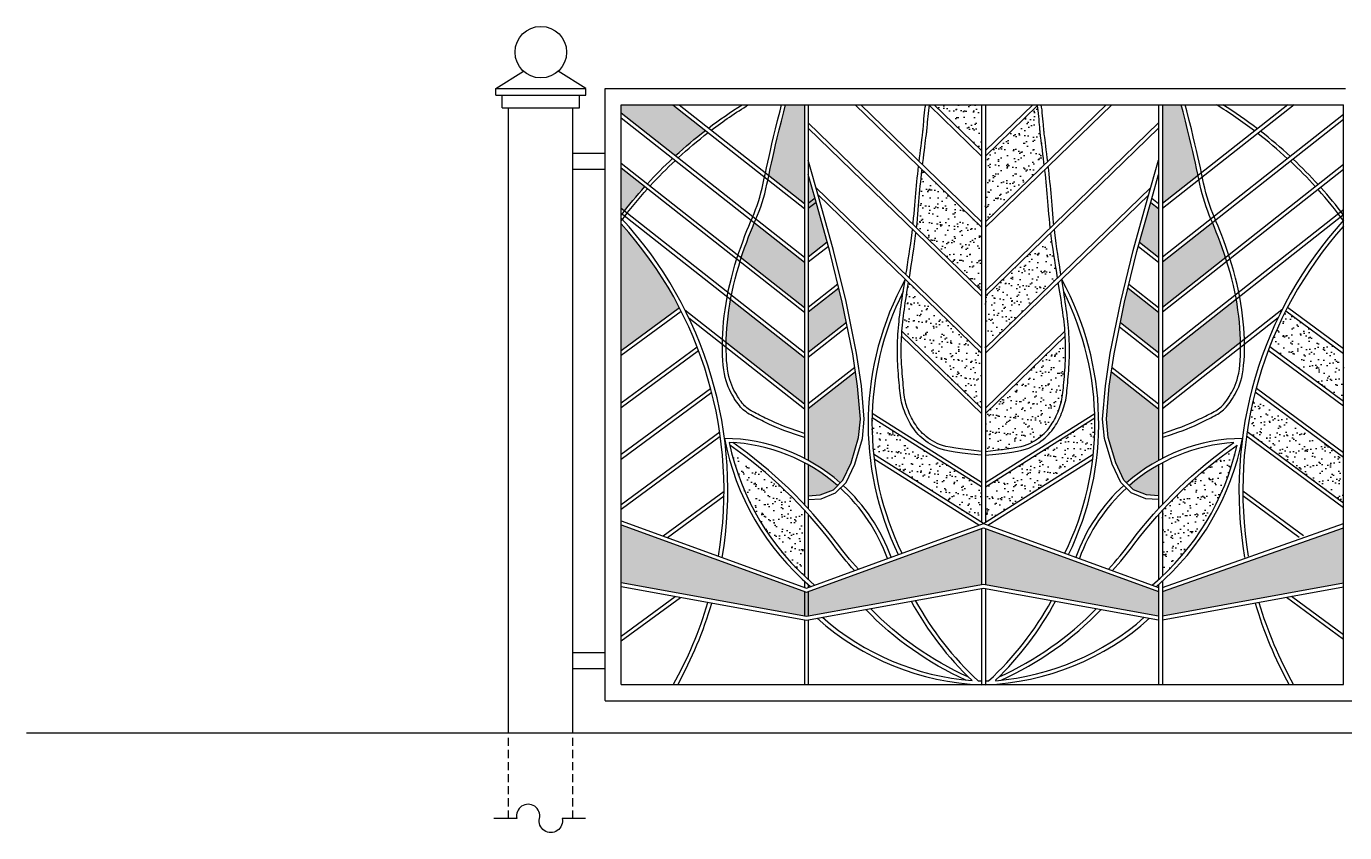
# Model space of a CAD drawing. Extents: x -6708 to 51378, y -17661 to 34250.
# Drawn here: x 42451 to 44499, y -1811 to -559 of the extents above; entities that cross this region are included whole.
import ezdxf

# ---------------------------------------------------------------- set-up
doc = ezdxf.new("R2010")
doc.units = 0
doc.header["$LTSCALE"] = 5
doc.header["$MEASUREMENT"] = 0
doc.linetypes.add('HIDDEN', pattern=[0.375, 0.25, -0.125])
doc.layers.get('0').update_dxf_attribs({"linetype": 'CONTINUOUS'})
for name, color, linetype in [('0-MISC', 2, 'CONTINUOUS'), ('0-T_BLOCK', 7, 'CONTINUOUS'), ('1', 1, 'CONTINUOUS'), ('4', 1, 'CONTINUOUS'), ('5', 5, 'CONTINUOUS')]:
    doc.layers.add(name, color=color, linetype=linetype)
pattern_1 = [(37.5, (55044.604, -7510.02), (-0.629934, 19.268238), [0, -15.2, 0, -17, 0, -16.25]), (7.5, (55044.604, -7510.02), (17.697767, 28.22146), [0, -8.2, 0, -13.7, 0, -5.25]), (327.5, (55032.304, -7510.02), (31.141419, 0.05659), [0, -5, 0, -18, 0, -23.5]), (317.5, (55032.304, -7510.02), (30.061266, 8.776756), [0, -2.5, 0, -11.8, 0, -13.5])]
pattern_2 = [(142.5, (33955.834, -7510.02), (0.629934, 19.268238), [0, -15.2, 0, -17, 0, -16.25]), (172.5, (33955.834, -7510.02), (-17.697767, 28.22146), [0, -8.2, 0, -13.7, 0, -5.25]), (212.5, (33968.134, -7510.02), (-31.141419, 0.05659), [0, -5, 0, -18, 0, -23.5]), (222.5, (33968.134, -7510.02), (-30.061266, 8.776756), [0, -2.5, 0, -11.8, 0, -13.5])]

msp = doc.modelspace()

# ---------------------------------------------------------------- hatches: boundary and pattern name
at = {"layer": '0-T_BLOCK'}
h = msp.add_hatch(dxfattribs=at)
h.set_pattern_fill('AR-SAND', color=256, scale=10, style=0)
h.set_pattern_definition(pattern_2)
h.paths.add_polyline_path([(43615, -743.2), (43617.6, -732.1), (43620.6, -720.1), (43623.9, -706.7), (43627.6, -692), (43630.4, -681), (43659.7, -681), (43659.7, -834.5), (43604.4, -790.9), (43605, -788.5), (43606.7, -780.2), (43608.6, -771.6), (43610.5, -762.7), (43612.7, -753.3)])
h.paths.add_polyline_path([(43665.7, -789.2), (43676.9, -828.8), (43695.2, -894.5), (43665.7, -917.8)])
h.paths.add_polyline_path([(43561.7, -918.3), (43563.7, -912.1), (43566.8, -903), (43570, -894.3), (43573, -886.1), (43576, -878.6), (43578.9, -871.6), (43581.6, -865), (43582, -864.2), (43659.7, -925.4), (43659.7, -995.5)])
h.paths.add_polyline_path([(43665.7, -1003.1), (43713.2, -965.8), (43718.5, -987.5), (43724.9, -1019), (43665.7, -1065.7)])
h.paths.add_polyline_path([(43538.3, -1049.9), (43538.4, -1045.2), (43538.8, -1036.4), (43539.4, -1027.5), (43540.2, -1018.4), (43541.2, -1009.2), (43542.4, -999.9), (43543.8, -990.5), (43545.1, -983), (43659.7, -1073.3), (43659.7, -1145.4)])
h.paths.add_polyline_path([(43665.7, -1153.1), (43738.9, -1095.4), (43742.2, -1117.7), (43746.6, -1169), (43743.8, -1197.6), (43732.1, -1236.8), (43719.4, -1263.6), (43715.4, -1267.7, 0.054369), (43665.7, -1233.1)])
h.paths.add_polyline_path([(43665.7, -1239.9, -0.050971), (43711.1, -1271.9), (43704.6, -1278.4), (43684.3, -1286.5), (43665.7, -1287.7)])
h.paths.add_polyline_path([(43934.7, -1338.5), (43934.7, -1425.5), (43662.7, -1474.9), (43375.2, -1422.7), (43375.2, -1332.9), (43662.7, -1437.4)])
h.paths.add_polyline_path([(43375.2, -693.7), (43375.2, -681), (43455.2, -681), (43505.8, -720.9, 0.021229), (43459.5, -760)])
h.paths.add_polyline_path([(43375.2, -779.1), (43412, -808, 0.017196), (43380.4, -845.7), (43375.2, -841.6)])
h.paths.add_polyline_path([(43375.2, -866, -0.064415), (43465.5, -995.7), (43375.2, -1062.2)])
h = msp.add_hatch(dxfattribs=at)
h.set_pattern_fill('AR-SAND', color=256, scale=10, style=0)
h.set_pattern_definition(pattern_2)
h.paths.add_polyline_path([(43861.3, -681), (43934.7, -681), (43934.7, -752.2)])
h.paths.add_polyline_path([(43940.7, -760.6), (44021.5, -682.3), (44022.1, -685.8), (44022.7, -689.9), (44023.3, -694.4), (44023.8, -699), (44024.2, -703.6), (44024.5, -708), (44024.9, -712), (44025.1, -715.4), (44025.3, -718.1), (44025.6, -721.3), (44025.9, -724.3), (44026.2, -727.2), (44026.5, -729.6), (44026.9, -732.5), (44027.4, -736.4), (44028, -740.9), (44028.7, -746.2), (44029.4, -751.9), (44030.1, -757.9), (44030.9, -764.2), (44031.7, -770.6), (44032.1, -774.2), (43940.7, -862.8)])
h.paths.add_polyline_path([(43833.9, -872), (43834.6, -865.1), (43835.3, -857.8), (43835.9, -850.8), (43836.5, -844), (43837, -837.5), (43837.6, -831.1), (43838.1, -824.9), (43838.6, -818.8), (43839.1, -812.9), (43839.7, -807), (43840.3, -801.1), (43840.9, -795.2), (43841.6, -789.2), (43842.3, -783.1), (43842.4, -781.7), (43934.7, -871.1), (43934.7, -969.7)])
h.paths.add_polyline_path([(43940.7, -1058.3), (43940.7, -978.1), (44042.4, -879.6), (44043.6, -888.6), (44044.7, -896.9), (44045.9, -905.3), (44047.2, -913.8), (44048.5, -922.2), (44049.8, -930.4), (44051, -938.3), (44052.2, -945.8), (44052.9, -949.7)])
h.paths.add_polyline_path([(43934.7, -1066.7), (43934.7, -1152.1), (43811.2, -1032.4), (43811.6, -1027.8), (43812, -1022.9), (43812.5, -1018.1), (43813.1, -1013.3), (43813.7, -1008.4), (43814.3, -1003.5), (43815, -998.6), (43815.7, -993.5), (43816.4, -988.4), (43817.2, -983.1), (43818.1, -977.7), (43819, -971.9), (43819.9, -966), (43821, -959.6), (43821.4, -956.9)])
h.paths.add_polyline_path([(44064.7, -1040.3), (44064.9, -1042.5), (44065.1, -1047.5), (44065.2, -1052.6), (44065.3, -1057.6), (44065.4, -1062.7), (44065.3, -1067.8), (44065.2, -1072.9), (44065, -1078), (44064.8, -1083.1), (44064.5, -1088.1), (44064.2, -1093.1), (44063.8, -1098), (44063.4, -1102.8), (44063, -1107.4), (44062.7, -1111.9), (44062.3, -1116.1), (44061.9, -1120.2), (44061.6, -1124.1), (44061.2, -1127.8), (44060.7, -1131.3), (44060.2, -1134.8), (44059.6, -1138.1), (44058.9, -1141.4), (44058, -1144.7), (44057.1, -1147.9), (44056, -1151.2), (44054.9, -1154.4), (44053.6, -1157.6), (44052.3, -1160.7), (44050.9, -1163.8), (44049.4, -1166.8), (44047.9, -1169.7), (44046.4, -1172.6), (44044.7, -1175.3), (44043, -1178), (44041.1, -1180.7), (44039.1, -1183.3), (44037, -1185.9), (44034.6, -1188.4), (44032.1, -1191), (44029.4, -1193.5), (44026.5, -1195.9), (44023.5, -1198.3), (44020.3, -1200.6), (44016.9, -1202.7), (44013.3, -1204.7), (44009.7, -1206.6), (44005.8, -1208.2), (44001.5, -1209.7), (43996.2, -1211.2), (43989.4, -1212.6), (43980.8, -1214.1), (43970, -1215.6), (43956.5, -1217.3), (43940.7, -1219), (43940.7, -1160.4)])
h = msp.add_hatch(dxfattribs=at)
h.set_pattern_fill('AR-SAND', color=256, scale=10, style=0)
h.set_pattern_definition(pattern_1)
h.paths.add_polyline_path([(44266.9, -771.6), (44264.9, -762.7), (44262.8, -753.3), (44260.4, -743.2), (44257.8, -732.1), (44254.9, -720.1), (44251.5, -706.7), (44247.8, -692), (44245, -681), (44215.7, -681), (44215.7, -834.5), (44271, -790.9), (44270.5, -788.5), (44268.7, -780.2)])
h.paths.add_polyline_path([(44209.7, -842.1), (44197.5, -832.5), (44180.2, -894.5), (44209.7, -917.8)])
h.paths.add_polyline_path([(44313.8, -918.3), (44311.7, -912.1), (44308.6, -903), (44305.5, -894.3), (44302.4, -886.1), (44299.4, -878.6), (44296.6, -871.6), (44293.8, -865), (44293.5, -864.2), (44215.7, -925.4), (44215.7, -995.5)])
h.paths.add_polyline_path([(44209.7, -1003.1), (44162.3, -965.8), (44156.9, -987.5), (44150.5, -1019), (44209.7, -1065.7)])
h.paths.add_polyline_path([(44337.1, -1049.9), (44337, -1045.2), (44336.6, -1036.4), (44336, -1027.5), (44335.3, -1018.4), (44334.3, -1009.2), (44333.1, -999.9), (44331.7, -990.5), (44330.4, -983), (44215.7, -1073.3), (44215.7, -1145.4)])
h.paths.add_polyline_path([(44209.7, -1153.1), (44136.5, -1095.4), (44133.2, -1117.7), (44128.8, -1169), (44131.7, -1197.6), (44143.3, -1236.8), (44156, -1263.6), (44160.1, -1267.7, -0.054369), (44209.7, -1233.1)])
h.paths.add_polyline_path([(44209.7, -1239.9, 0.050971), (44164.3, -1271.9), (44170.8, -1278.4), (44191.1, -1286.5), (44209.7, -1287.7)])
h.paths.add_polyline_path([(43940.7, -1338.5), (43940.7, -1425.5), (44209.7, -1474.4), (44209.7, -1436.3)])
h.paths.add_polyline_path([(44497.2, -1423.2), (44497.2, -1337.4), (44215.7, -1436.4), (44215.7, -1474.4)])
h = msp.add_hatch(dxfattribs=at)
h.set_pattern_fill('AR-SAND', color=256, scale=10, style=0)
h.set_pattern_definition(pattern_1)
h.paths.add_polyline_path([(44407.2, -1001.1, 0.024767), (44382.4, -1056.8), (44497.2, -1141.4), (44497.2, -1067.4)])
h.paths.add_polyline_path([(44883.1, -1121, 0.024932), (44864.4, -1062.6), (44747.3, -1148.8), (44747.3, -1221.1)])
h.paths.add_polyline_path([(44497.2, -1228.5), (44359.8, -1127.3, 0.025442), (44347.4, -1188.7), (44497.2, -1299)])
h = msp.add_hatch(dxfattribs=at)
h.set_pattern_fill('AR-SAND', color=256, scale=10, style=0)
h.set_pattern_definition(pattern_2)
h.paths.add_polyline_path([(43767.1, -1223.3, -0.030898), (43764.7, -1166.9), (43934.7, -1274.2), (43934.7, -1329.2)])
h.paths.add_polyline_path([(43940.7, -1274.2), (44110.7, -1166.9, -0.030898), (44108.3, -1223.3), (43940.7, -1329.2)])
h = msp.add_hatch(dxfattribs=at)
h.set_pattern_fill('AR-SAND', color=256, scale=10, style=0)
h.set_pattern_definition(pattern_1)
h.paths.add_polyline_path([(43543.8, -1209.3, 0.15111), (43659.7, -1412.4), (43659.7, -1310.3, 0.054176)])
h = msp.add_hatch(dxfattribs=at)
h.set_pattern_fill('AR-SAND', color=256, scale=10, style=0)
h.set_pattern_definition(pattern_1)
h.paths.add_polyline_path([(44331.6, -1209.3, 0.054176), (44215.7, -1310.3), (44215.7, -1412.4, 0.15111)])

# ---------------------------------------------------------------- linework, layer by layer
for p, q in [((43180.2, -656), (43320.2, -656)), ((43180.2, -666), (43180.2, -656)), ((43180.2, -666), (43320.2, -666)), ((43190.2, -686), (43190.2, -666)), ((43310.2, -686), (43310.2, -666)), ((43320.2, -666), (43320.2, -656)), ((43190.2, -686), (43310.2, -686)), ((43200.2, -1656), (43200.2, -686)), ((43300.2, -1656), (43300.2, -686))]:
    msp.add_line(p, q)
at = {"color": 3}
for p, q in [((43350.2, -1605.5), (43350.2, -656)), ((43350.2, -656), (44500.2, -656)), ((43375.2, -1580.5), (43375.2, -681)), ((43375.2, -681), (44496.7, -681)), ((44497.2, -1580.5), (44497.2, -681.5)), ((43300.2, -756), (43350.2, -756)), ((43300.2, -781), (43350.2, -781))]:
    msp.add_line(p, q, dxfattribs=at)
msp.add_circle((43250.3, -599.4), 40)
msp.add_arc((44496.7, -681.5), 0.5, 0, 90, dxfattribs=at)
at = {"layer": '0-MISC', "color": 8}
msp.add_lwpolyline([(43319.9, -1788.6), (43283.3, -1788.6, -1.253566), (43248.2, -1788.6, 1.253566), (43213.1, -1788.6), (43177.3, -1788.6)], format="xyb", dxfattribs=at)
at = {"layer": '0-T_BLOCK'}
for p, q in [((43180.2, -656), (43223.6, -629.1)), ((43320.4, -656), (43277, -629.1))]:
    msp.add_line(p, q, dxfattribs=at)
for centre, start, end in [((44496.7, -1530.5), 270, 0), ((43375.7, -1580.5), 180, 270), ((44496.7, -1580.5), 270, 0), ((43350.7, -1605.5), 180, 270)]:
    msp.add_arc(centre, 0.5, start, end, dxfattribs=at)
at = {"layer": '1', "color": 1, "linetype": 'HIDDEN', "ltscale": 10}
for p, q in [((43200.2, -1788.6), (43200.2, -1659.1)), ((43300.2, -1788.6), (43300.2, -1659.1))]:
    msp.add_line(p, q, dxfattribs=at)
at = {"layer": '4'}
for p, q in [((43375.2, -693.7), (43659.7, -917.8)), ((43455.2, -681), (43659.7, -842.1)), ((43464.9, -681), (43659.7, -834.5)), ((43659.7, -681), (43659.7, -1229.9)), ((43665.7, -681), (43665.7, -1233.1)), ((43934.7, -871.1), (43738.5, -681)), ((43934.7, -862.8), (43747.1, -681)), ((43934.7, -760.6), (43853.9, -682.3)), ((43934.7, -752.2), (43861.3, -681)), ((43934.7, -681), (43934.7, -1329.2)), ((43940.7, -871.1), (44136.9, -681)), ((43940.7, -862.8), (44128.3, -681)), ((43940.7, -681), (43940.7, -1329.2)), ((43940.7, -752.2), (44014.2, -681)), ((43940.7, -760.6), (44021.5, -682.3)), ((44209.7, -681), (44209.7, -1233.1)), ((44410.5, -681), (44215.7, -834.5)), ((44420.2, -681), (44215.7, -842.1)), ((44215.7, -681), (44215.7, -1229.9)), ((44497.2, -696.1), (44215.7, -917.8)), ((44497.2, -1531), (44497.2, -681)), ((43375.2, -701.3), (43659.7, -925.4)), ((43934.7, -969.7), (43665.7, -709.1)), ((43940.7, -969.7), (44209.7, -709.1)), ((44497.2, -703.7), (44215.7, -925.4)), ((43934.7, -978.1), (43665.7, -717.5)), ((43940.7, -978.1), (44209.7, -717.5)), ((43375.2, -771.5), (43659.7, -995.5)), ((44497.2, -773.8), (44215.7, -995.5)), ((43375.2, -779.1), (43659.7, -1003.1)), ((44497.2, -781.5), (44215.7, -1003.1)), ((43934.7, -1058.3), (43677.6, -809.2)), ((43940.7, -1058.3), (44197.8, -809.2)), ((43676.2, -826.2), (43665.7, -834.5)), ((43678, -832.5), (43665.7, -842.1)), ((43934.7, -1066.7), (43680.9, -820.8)), ((43940.7, -1066.7), (44194.5, -820.8)), ((44197.5, -832.5), (44209.7, -842.1)), ((44199.2, -826.2), (44209.7, -834.5)), ((43375.2, -841.6), (43659.7, -1065.7)), ((43375.2, -849.3), (43659.7, -1073.3)), ((44497.2, -844), (44215.7, -1065.7)), ((44497.2, -851.6), (44215.7, -1073.3)), ((43695.2, -894.5), (43665.7, -917.8)), ((43697, -900.8), (43665.7, -925.4)), ((44178.5, -900.8), (44209.7, -925.4)), ((44180.2, -894.5), (44209.7, -917.8)), ((43711.6, -959.4), (43665.7, -995.5)), ((44163.8, -959.4), (44209.7, -995.5)), ((43713.2, -965.8), (43665.7, -1003.1)), ((44162.3, -965.8), (44209.7, -1003.1)), ((43375.2, -1062.2), (43465.5, -995.7)), ((43375.2, -1069.6), (43468.2, -1001.1)), ((43474, -999.2), (43659.7, -1145.4)), ((44401.4, -999.2), (44215.7, -1145.4)), ((44497.2, -1067.4), (44407.2, -1001.1)), ((44497.2, -1060), (44410, -995.7)), ((43480.1, -1011.6), (43659.7, -1153.1)), ((43724.9, -1019), (43665.7, -1065.7)), ((44150.5, -1019), (44209.7, -1065.7)), ((44395.3, -1011.6), (44215.7, -1153.1)), ((43726.3, -1025.6), (43665.7, -1073.3)), ((43934.7, -1160.4), (43810.7, -1040.3)), ((43934.7, -1152.1), (43811.2, -1032.4)), ((43940.7, -1152.1), (44064.2, -1032.4)), ((43940.7, -1160.4), (44064.7, -1040.3)), ((44149.2, -1025.6), (44209.7, -1073.3)), ((43375.2, -1143.6), (43493.1, -1056.8)), ((43375.2, -1151.1), (43495.3, -1062.6)), ((44497.2, -1148.8), (44380.1, -1062.6)), ((44497.2, -1141.4), (44382.4, -1056.8)), ((43737.9, -1088.6), (43665.7, -1145.4)), ((43738.9, -1095.4), (43665.7, -1153.1)), ((44136.5, -1095.4), (44209.7, -1153.1)), ((44137.5, -1088.6), (44209.7, -1145.4)), ((43375.2, -1223.3), (43513.8, -1121.2)), ((44497.2, -1221.1), (44361.6, -1121.2)), ((43375.2, -1230.8), (43515.7, -1127.3)), ((44497.2, -1228.5), (44359.8, -1127.3)), ((43934.7, -1274.2), (43764.7, -1166.9)), ((43934.7, -1267.2), (43764.9, -1160)), ((43940.7, -1267.2), (44110.5, -1160)), ((43940.7, -1274.2), (44110.7, -1166.9)), ((43375.2, -1301.3), (43528.1, -1188.7)), ((43375.2, -1308.7), (43529, -1195.4)), ((44497.2, -1306.5), (44346.4, -1195.4)), ((44497.2, -1299.1), (44347.4, -1188.7)), ((43937.7, -1331), (43767.1, -1223.3)), ((43937.7, -1331), (44108.3, -1223.3)), ((43659.7, -1236.6), (43659.7, -1301.5)), ((43665.7, -1239.9), (43665.7, -1307.9)), ((43930.7, -1333.6), (43767.9, -1230.9)), ((43944.8, -1333.6), (44107.5, -1230.9)), ((44209.7, -1239.9), (44209.7, -1307.9)), ((44215.7, -1236.6), (44215.7, -1301.5)), ((43440.5, -1350.2), (43534.8, -1280.7)), ((43447.2, -1352.7), (43534.8, -1288.2)), ((44435, -1350.2), (44340.6, -1280.7)), ((44428.2, -1352.7), (44340.7, -1288.2)), ((43659.7, -1310.3), (43659.7, -1412.4)), ((44215.7, -1310.3), (44215.7, -1412.4)), ((43665.7, -1316.9), (43665.7, -1417.9)), ((44209.7, -1316.9), (44209.7, -1417.9)), ((43934.7, -1338.5), (43934.7, -1425.5)), ((43940.7, -1338.5), (43940.7, -1425.5)), ((43375.2, -1428.8), (43662.7, -1481)), ((43659.7, -1420.5), (43659.7, -1430)), ((43662.7, -1481), (43937.7, -1431)), ((43665.7, -1425.9), (43665.7, -1430)), ((43934.7, -1431.6), (43934.7, -1581)), ((43937.7, -1431), (44209.7, -1480.5)), ((43940.7, -1431.6), (43940.7, -1581)), ((44209.7, -1425.9), (44209.7, -1581)), ((44215.7, -1420.5), (44215.7, -1581)), ((43375.2, -1505.7), (43459, -1444)), ((43375.2, -1513.2), (43467.1, -1445.5)), ((43659.7, -1436.3), (43659.7, -1474.4)), ((43665.7, -1436.3), (43665.7, -1474.4)), ((44497.2, -1511), (44408.3, -1445.5)), ((44497.2, -1503.5), (44416.4, -1444)), ((43659.7, -1480.5), (43659.7, -1581)), ((43665.7, -1480.5), (43665.7, -1581))]:
    msp.add_line(p, q, dxfattribs=at)
for points in [[(43510.7, -717.1, -0.02217), (43562.8, -681)], [(43515.1, -720.5, -0.0247), (43572.9, -681)], [(44358.9, -721.7, 0.025376), (44299.5, -681)], [(44363.2, -718.3, 0.022841), (44309.6, -681)], [(43459.5, -760, -0.021229), (43505.8, -720.9)], [(43463.7, -763.4, -0.021396), (43510.1, -724.3)], [(44410.1, -764.7, 0.021384), (44363.8, -725.5, 0.021384)], [(44414.4, -761.3, 0.021218), (44368.1, -722.1, 0.021218)], [(43416, -803.6, -0.019391), (43455, -764.2)], [(43420.2, -806.9, -0.019539), (43459.2, -767.5)], [(44453.5, -808.3, 0.019533), (44414.6, -768.8, 0.019533)], [(44457.7, -805, 0.019385), (44418.8, -765.5, 0.019385)], [(43375.2, -852.4, -0.020151), (43412, -808, -0.0195)], [(43375.2, -861.2, -0.022752), (43416.2, -811.4, -0.022096)], [(44497.2, -861.2, 0.022096), (44457.5, -812.7, 0.022096)], [(44497.2, -852.4, 0.0195), (44461.7, -809.4, 0.0195)], [(43743.5, -1401.7, -0.028883), (43708.9, -1359.7, 0.07803), (43548.6, -1205.3)], [(44132, -1401.7, 0.028883), (44166.5, -1359.7, -0.07803), (44326.8, -1205.3)], [(43737.4, -1403.9, -0.027535), (43704.1, -1363.3, 0.078575), (43543.8, -1209.3)], [(44138.1, -1403.9, 0.027535), (44171.4, -1363.3, -0.078575), (44331.6, -1209.3)], [(43910.3, -1574, -0.096434), (43754.9, -1464.3, -0.070318)], [(43913.6, -1568.9, -0.094637), (43762.3, -1462.9, -0.068041)], [(43961.9, -1568.9, 0.094637), (44113.2, -1462.9, 0.068041)], [(43965.1, -1574, 0.096434), (44120.5, -1464.3, 0.070318)]]:
    msp.add_lwpolyline(points, format="xyb", dxfattribs=at)
for points in [[(43659.7, -1197.3), (43658.5, -1196.9), (43645.8, -1192.7), (43635.6, -1189.2), (43627.7, -1186.3), (43621.4, -1183.9), (43616.5, -1182), (43612.6, -1180.3), (43609.1, -1178.7), (43605.7, -1177.2), (43602.5, -1175.6), (43599.4, -1174.1), (43596.3, -1172.6), (43593.3, -1171.1), (43590.3, -1169.7), (43587.4, -1168.2), (43584.6, -1166.8), (43581.8, -1165.3), (43579, -1163.9), (43576.4, -1162.4), (43573.8, -1161), (43571.4, -1159.4), (43569, -1157.8), (43566.8, -1156.1), (43564.6, -1154.3), (43562.6, -1152.4), (43560.6, -1150.2), (43558.6, -1147.9), (43556.6, -1145.4), (43554.7, -1142.7), (43552.8, -1139.8), (43550.8, -1136.7), (43548.8, -1133.5), (43546.9, -1130.1), (43544.9, -1126.5), (43543.1, -1122.7), (43541.3, -1118.7), (43539.6, -1114.3), (43538, -1109.6), (43536.6, -1104.3), (43535.4, -1098.6), (43534.3, -1092.3), (43533.5, -1085.4), (43532.9, -1078.1), (43532.5, -1070.3), (43532.3, -1062.2), (43532.3, -1053.7), (43532.4, -1045), (43532.8, -1036.1), (43533.4, -1027.1), (43534.2, -1017.9), (43535.2, -1008.5), (43536.4, -999.1), (43537.9, -989.5), (43539.6, -979.8), (43541.5, -969.9), (43543.7, -960), (43546.2, -949.9), (43548.9, -939.8), (43551.8, -929.7), (43554.9, -919.8), (43558, -910.2), (43561.2, -901), (43564.3, -892.2), (43567.4, -884), (43570.4, -876.4), (43573.3, -869.3), (43576.1, -862.6), (43578.8, -856.2), (43581.4, -850), (43583.8, -843.8), (43586.1, -837.6), (43588.3, -831.1), (43590.3, -824.4), (43592.2, -817.5), (43594, -810.3), (43595.7, -802.9), (43597.4, -795.2), (43599.1, -787.2), (43600.9, -778.9), (43602.7, -770.3), (43604.7, -761.4), (43606.8, -751.9), (43609.2, -741.8), (43611.8, -730.7), (43614.8, -718.6), (43618.1, -705.3), (43621.8, -690.5), (43624.3, -681)], [(43659.7, -1191), (43647.7, -1187), (43637.6, -1183.5), (43629.7, -1180.7), (43623.6, -1178.4), (43618.8, -1176.4), (43615, -1174.8), (43611.6, -1173.2), (43608.3, -1171.7), (43605.1, -1170.2), (43602, -1168.7), (43598.9, -1167.2), (43595.9, -1165.8), (43593, -1164.3), (43590.1, -1162.9), (43587.3, -1161.4), (43584.5, -1160), (43581.9, -1158.6), (43579.3, -1157.2), (43576.9, -1155.8), (43574.6, -1154.4), (43572.5, -1153), (43570.5, -1151.5), (43568.6, -1149.9), (43566.8, -1148.1), (43565, -1146.2), (43563.2, -1144.1), (43561.4, -1141.8), (43559.6, -1139.3), (43557.8, -1136.5), (43555.9, -1133.6), (43554, -1130.4), (43552.1, -1127.1), (43550.3, -1123.7), (43548.5, -1120.2), (43546.8, -1116.4), (43545.2, -1112.3), (43543.8, -1107.8), (43542.4, -1102.9), (43541.3, -1097.5), (43540.3, -1091.4), (43539.5, -1084.8), (43538.9, -1077.7), (43538.5, -1070.1), (43538.3, -1062.1), (43538.3, -1053.8), (43538.4, -1045.2), (43538.8, -1036.4), (43539.4, -1027.5), (43540.2, -1018.4), (43541.2, -1009.2), (43542.4, -999.9), (43543.8, -990.5), (43545.5, -980.9), (43547.4, -971.2), (43549.6, -961.4), (43552, -951.4), (43554.7, -941.4), (43557.6, -931.4), (43560.6, -921.7), (43563.7, -912.1), (43566.8, -903), (43570, -894.3), (43573, -886.1), (43576, -878.6), (43578.9, -871.6), (43581.6, -865), (43584.3, -858.5), (43586.9, -852.3), (43589.4, -846), (43591.8, -839.6), (43594, -832.9), (43596.1, -826.1), (43598, -819), (43599.8, -811.7), (43601.5, -804.2), (43603.3, -796.5), (43605, -788.5), (43606.7, -780.2), (43608.6, -771.6), (43610.5, -762.7), (43612.7, -753.3), (43615, -743.2), (43617.6, -732.1), (43620.6, -720.1), (43623.9, -706.7), (43627.6, -692), (43630.4, -681)], [(43837.9, -769), (43838.6, -763.5), (43839.3, -757.2), (43840.1, -751.1), (43840.8, -745.4), (43841.5, -740.2), (43842.1, -735.6), (43842.6, -731.8), (43843, -728.8), (43843.3, -726.5), (43843.5, -724.6), (43843.7, -723), (43843.8, -721.5), (43844, -719.7), (43844.2, -717.7), (43844.4, -715), (43844.6, -711.6), (43844.9, -707.6), (43845.3, -703.1), (43845.7, -698.4), (43846.2, -693.7), (43846.8, -689.1), (43847.4, -684.8), (43848.1, -681)], [(43843.3, -774.2), (43843.7, -770.6), (43844.5, -764.2), (43845.3, -757.9), (43846.1, -751.9), (43846.8, -746.2), (43847.4, -740.9), (43848, -736.4), (43848.5, -732.5), (43848.9, -729.6), (43849.2, -727.2), (43849.5, -725.3), (43849.6, -723.7), (43849.8, -722), (43850, -720.2), (43850.1, -718.1), (43850.3, -715.4), (43850.6, -712), (43850.9, -708), (43851.3, -703.6), (43851.7, -699), (43852.2, -694.4), (43852.7, -689.9), (43853.3, -685.8), (43854.2, -681)], [(44032.1, -774.2), (44031.7, -770.6), (44030.9, -764.2), (44030.1, -757.9), (44029.4, -751.9), (44028.7, -746.2), (44028, -740.9), (44027.4, -736.4), (44026.9, -732.5), (44026.5, -729.6), (44026.2, -727.2), (44026, -725.3), (44025.8, -723.7), (44025.6, -722), (44025.5, -720.2), (44025.3, -718.1), (44025.1, -715.4), (44024.9, -712), (44024.5, -708), (44024.2, -703.6), (44023.8, -699), (44023.3, -694.4), (44022.7, -689.9), (44022.1, -685.8), (44021.3, -681)], [(44037.5, -769), (44036.9, -763.5), (44036.1, -757.2), (44035.3, -751.1), (44034.6, -745.4), (44034, -740.2), (44033.4, -735.6), (44032.9, -731.8), (44032.5, -728.8), (44032.2, -726.5), (44031.9, -724.6), (44031.8, -723), (44031.6, -721.5), (44031.4, -719.7), (44031.3, -717.7), (44031.1, -715), (44030.8, -711.6), (44030.5, -707.6), (44030.2, -703.1), (44029.7, -698.4), (44029.2, -693.7), (44028.7, -689.1), (44028.1, -684.8), (44027.4, -681)], [(44215.7, -1197.3), (44216.9, -1196.9), (44229.6, -1192.7), (44239.8, -1189.2), (44247.8, -1186.3), (44254, -1183.9), (44258.9, -1182), (44262.9, -1180.3), (44266.4, -1178.7), (44269.7, -1177.2), (44272.9, -1175.6), (44276.1, -1174.1), (44279.2, -1172.6), (44282.2, -1171.1), (44285.1, -1169.7), (44288, -1168.2), (44290.9, -1166.8), (44293.7, -1165.3), (44296.4, -1163.9), (44299.1, -1162.4), (44301.6, -1161), (44304.1, -1159.4), (44306.4, -1157.8), (44308.7, -1156.1), (44310.8, -1154.3), (44312.9, -1152.4), (44314.9, -1150.2), (44316.8, -1147.9), (44318.8, -1145.4), (44320.7, -1142.7), (44322.7, -1139.8), (44324.6, -1136.7), (44326.6, -1133.5), (44328.6, -1130.1), (44330.5, -1126.5), (44332.4, -1122.7), (44334.2, -1118.7), (44335.9, -1114.3), (44337.4, -1109.6), (44338.8, -1104.3), (44340.1, -1098.6), (44341.1, -1092.3), (44341.9, -1085.4), (44342.6, -1078.1), (44343, -1070.3), (44343.2, -1062.2), (44343.2, -1053.7), (44343, -1045), (44342.6, -1036.1), (44342, -1027.1), (44341.2, -1017.9), (44340.2, -1008.5), (44339, -999.1), (44337.6, -989.5), (44335.9, -979.8), (44333.9, -969.9), (44331.7, -960), (44329.2, -949.9), (44326.5, -939.8), (44323.6, -929.7), (44320.6, -919.8), (44317.4, -910.2), (44314.3, -901), (44311.1, -892.2), (44308, -884), (44305, -876.4), (44302.1, -869.3), (44299.3, -862.6), (44296.6, -856.2), (44294.1, -850), (44291.6, -843.8), (44289.3, -837.6), (44287.1, -831.1), (44285.1, -824.4), (44283.2, -817.5), (44281.5, -810.3), (44279.7, -802.9), (44278.1, -795.2), (44276.3, -787.2), (44274.6, -778.9), (44272.7, -770.3), (44270.8, -761.4), (44268.6, -751.9), (44266.3, -741.8), (44263.6, -730.7), (44260.7, -718.6), (44257.4, -705.3), (44253.6, -690.5), (44251.2, -681)], [(44215.7, -1191), (44227.7, -1187), (44237.8, -1183.5), (44245.7, -1180.7), (44251.8, -1178.4), (44256.6, -1176.4), (44260.4, -1174.8), (44263.9, -1173.2), (44267.2, -1171.7), (44270.4, -1170.2), (44273.5, -1168.7), (44276.5, -1167.2), (44279.5, -1165.8), (44282.4, -1164.3), (44285.3, -1162.9), (44288.1, -1161.4), (44290.9, -1160), (44293.6, -1158.6), (44296.1, -1157.2), (44298.5, -1155.8), (44300.8, -1154.4), (44302.9, -1153), (44304.9, -1151.5), (44306.8, -1149.9), (44308.6, -1148.1), (44310.4, -1146.2), (44312.2, -1144.1), (44314, -1141.8), (44315.8, -1139.3), (44317.7, -1136.5), (44319.5, -1133.6), (44321.4, -1130.4), (44323.3, -1127.1), (44325.2, -1123.7), (44326.9, -1120.2), (44328.6, -1116.4), (44330.2, -1112.3), (44331.7, -1107.8), (44333, -1102.9), (44334.2, -1097.5), (44335.2, -1091.4), (44336, -1084.8), (44336.6, -1077.7), (44337, -1070.1), (44337.2, -1062.1), (44337.2, -1053.8), (44337, -1045.2), (44336.6, -1036.4), (44336, -1027.5), (44335.3, -1018.4), (44334.3, -1009.2), (44333.1, -999.9), (44331.7, -990.5), (44330, -980.9), (44328.1, -971.2), (44325.9, -961.4), (44323.4, -951.4), (44320.7, -941.4), (44317.9, -931.4), (44314.8, -921.7), (44311.7, -912.1), (44308.6, -903), (44305.5, -894.3), (44302.4, -886.1), (44299.4, -878.6), (44296.6, -871.6), (44293.8, -865), (44291.1, -858.5), (44288.5, -852.3), (44286, -846), (44283.6, -839.6), (44281.4, -832.9), (44279.4, -826.1), (44277.4, -819), (44275.6, -811.7), (44273.9, -804.2), (44272.2, -796.5), (44270.5, -788.5), (44268.7, -780.2), (44266.9, -771.6), (44264.9, -762.7), (44262.8, -753.3), (44260.4, -743.2), (44257.8, -732.1), (44254.9, -720.1), (44251.5, -706.7), (44247.8, -692), (44245, -681)], [(43665.7, -1293.8), (43685.7, -1292.4), (43708, -1283.5), (43724.4, -1267.2), (43737.8, -1238.9), (43749.7, -1198.8), (43752.6, -1169.1), (43748.2, -1117), (43740.7, -1066.5), (43724.4, -986.2), (43705, -907.4), (43682.7, -827.2), (43665.7, -767.2)], [(43828.4, -866.7), (43828.6, -864.5), (43829.3, -857.2), (43830, -850.3), (43830.5, -843.5), (43831.1, -837), (43831.6, -830.6), (43832.1, -824.4), (43832.6, -818.3), (43833.2, -812.3), (43833.7, -806.4), (43834.3, -800.5), (43835, -794.5), (43835.6, -788.5), (43836.3, -782.4), (43837, -776.5)], [(44047, -866.7), (44046.8, -864.5), (44046.1, -857.2), (44045.5, -850.3), (44044.9, -843.5), (44044.4, -837), (44043.9, -830.6), (44043.3, -824.4), (44042.8, -818.3), (44042.3, -812.3), (44041.7, -806.4), (44041.1, -800.5), (44040.5, -794.5), (44039.8, -788.5), (44039.1, -782.4), (44038.4, -776.5)], [(44209.7, -1293.8), (44189.7, -1292.4), (44167.4, -1283.5), (44151.1, -1267.2), (44137.7, -1238.9), (44125.8, -1198.8), (44122.8, -1169.1), (44127.3, -1117), (44134.7, -1066.5), (44151.1, -986.2), (44170.4, -907.4), (44192.7, -827.2), (44209.7, -767.2)], [(43665.7, -1287.7), (43684.3, -1286.5), (43704.6, -1278.4), (43719.4, -1263.6), (43732.1, -1236.8), (43743.8, -1197.6), (43746.6, -1169), (43742.2, -1117.7), (43734.8, -1067.5), (43718.5, -987.5), (43699.2, -909), (43676.9, -828.8), (43665.7, -789.2)], [(43833.9, -872), (43834.6, -865.1), (43835.3, -857.8), (43835.9, -850.8), (43836.5, -844), (43837, -837.5), (43837.6, -831.1), (43838.1, -824.9), (43838.6, -818.8), (43839.1, -812.9), (43839.7, -807), (43840.3, -801.1), (43840.9, -795.2), (43841.6, -789.2), (43842.3, -783.1), (43842.4, -781.7)], [(44041.6, -872), (44040.8, -865.1), (44040.1, -857.8), (44039.5, -850.8), (44038.9, -844), (44038.4, -837.5), (44037.9, -831.1), (44037.4, -824.9), (44036.8, -818.8), (44036.3, -812.9), (44035.7, -807), (44035.1, -801.1), (44034.5, -795.2), (44033.9, -789.2), (44033.2, -783.1), (44033, -781.7)], [(44209.7, -1287.7), (44191.1, -1286.5), (44170.8, -1278.4), (44156, -1263.6), (44143.3, -1236.8), (44131.7, -1197.6), (44128.8, -1169), (44133.2, -1117.7), (44140.6, -1067.5), (44156.9, -987.5), (44176.2, -909), (44198.5, -828.8), (44209.7, -789.2)], [(43817.3, -944.6), (43818.5, -937.3), (43819.8, -929.4), (43821, -921.2), (43822.3, -912.9), (43823.6, -904.5), (43824.8, -896.1), (43825.9, -887.8), (43827, -879.7), (43827.6, -874.3)], [(43822.6, -949.7), (43823.2, -945.8), (43824.4, -938.3), (43825.7, -930.4), (43827, -922.2), (43828.3, -913.8), (43829.5, -905.3), (43830.7, -896.9), (43831.9, -888.6), (43832.9, -880.4), (43833, -879.6)], [(44052.9, -949.7), (44052.2, -945.8), (44051, -938.3), (44049.8, -930.4), (44048.5, -922.2), (44047.2, -913.8), (44045.9, -905.3), (44044.7, -896.9), (44043.6, -888.6), (44042.5, -880.4), (44042.4, -879.6)], [(44058.1, -944.6), (44057, -937.3), (44055.7, -929.4), (44054.4, -921.2), (44053.1, -912.9), (44051.8, -904.5), (44050.6, -896.1), (44049.5, -887.8), (44048.5, -879.7), (44047.9, -874.3)], [(43934.7, -1225), (43918.2, -1223.2), (43904.7, -1221.6), (43893.7, -1220), (43884.9, -1218.5), (43877.9, -1217), (43872.2, -1215.5), (43867.4, -1213.8), (43863.2, -1212), (43859.3, -1210), (43855.5, -1207.9), (43851.8, -1205.6), (43848.4, -1203.1), (43845.1, -1200.6), (43842, -1198), (43839.1, -1195.3), (43836.4, -1192.6), (43833.9, -1189.8), (43831.6, -1187), (43829.5, -1184.2), (43827.5, -1181.4), (43825.6, -1178.5), (43823.9, -1175.5), (43822.2, -1172.5), (43820.6, -1169.5), (43819.1, -1166.3), (43817.6, -1163.1), (43816.2, -1159.8), (43814.9, -1156.5), (43813.7, -1153.1), (43812.6, -1149.7), (43811.6, -1146.3), (43810.7, -1142.8), (43810, -1139.3), (43809.3, -1135.8), (43808.8, -1132.2), (43808.3, -1128.5), (43807.9, -1124.7), (43807.5, -1120.7), (43807.2, -1116.6), (43806.8, -1112.4), (43806.4, -1107.9), (43806, -1103.3), (43805.6, -1098.5), (43805.3, -1093.5), (43804.9, -1088.5), (43804.6, -1083.4), (43804.4, -1078.3), (43804.2, -1073.1), (43804.1, -1067.9), (43804.1, -1062.7), (43804.1, -1057.5), (43804.2, -1052.4), (43804.4, -1047.3), (43804.6, -1042.2), (43804.9, -1037.2), (43805.2, -1032.2), (43805.6, -1027.2), (43806.1, -1022.3), (43806.6, -1017.5), (43807.1, -1012.6), (43807.7, -1007.7), (43808.3, -1002.7), (43809, -997.8), (43809.8, -992.7), (43810.5, -987.5), (43811.3, -982.2), (43812.2, -976.7), (43813.1, -971), (43814, -965), (43815, -958.7), (43816.1, -952), (43816.1, -951.8)], [(43934.7, -1219), (43918.9, -1217.3), (43905.5, -1215.6), (43894.7, -1214.1), (43886, -1212.6), (43879.3, -1211.2), (43873.9, -1209.7), (43869.6, -1208.2), (43865.8, -1206.6), (43862.1, -1204.7), (43858.6, -1202.7), (43855.2, -1200.6), (43852, -1198.3), (43848.9, -1195.9), (43846, -1193.5), (43843.3, -1191), (43840.8, -1188.4), (43838.5, -1185.9), (43836.3, -1183.3), (43834.3, -1180.7), (43832.5, -1178), (43830.7, -1175.3), (43829.1, -1172.6), (43827.5, -1169.7), (43826, -1166.8), (43824.5, -1163.8), (43823.1, -1160.7), (43821.8, -1157.6), (43820.6, -1154.4), (43819.4, -1151.2), (43818.4, -1147.9), (43817.4, -1144.7), (43816.6, -1141.4), (43815.9, -1138.1), (43815.3, -1134.8), (43814.7, -1131.3), (43814.3, -1127.8), (43813.9, -1124.1), (43813.5, -1120.2), (43813.1, -1116.1), (43812.8, -1111.9), (43812.4, -1107.4), (43812, -1102.8), (43811.6, -1098), (43811.3, -1093.1), (43810.9, -1088.1), (43810.6, -1083.1), (43810.4, -1078), (43810.2, -1072.9), (43810.1, -1067.8), (43810.1, -1062.7), (43810.1, -1057.6), (43810.2, -1052.6), (43810.4, -1047.5), (43810.6, -1042.5), (43810.9, -1037.6), (43811.2, -1032.6), (43811.6, -1027.8), (43812, -1022.9), (43812.5, -1018.1), (43813.1, -1013.3), (43813.7, -1008.4), (43814.3, -1003.5), (43815, -998.6), (43815.7, -993.5), (43816.4, -988.4), (43817.2, -983.1), (43818.1, -977.7), (43819, -971.9), (43819.9, -966), (43821, -959.6), (43821.4, -956.9)], [(43940.7, -1225), (43957.2, -1223.2), (43970.7, -1221.6), (43981.7, -1220), (43990.5, -1218.5), (43997.6, -1217), (44003.3, -1215.5), (44008, -1213.8), (44012.2, -1212), (44016.2, -1210), (44020, -1207.9), (44023.6, -1205.6), (44027, -1203.1), (44030.3, -1200.6), (44033.4, -1198), (44036.3, -1195.3), (44039, -1192.6), (44041.5, -1189.8), (44043.8, -1187), (44045.9, -1184.2), (44047.9, -1181.4), (44049.8, -1178.5), (44051.6, -1175.5), (44053.2, -1172.5), (44054.8, -1169.5), (44056.3, -1166.3), (44057.8, -1163.1), (44059.2, -1159.8), (44060.5, -1156.5), (44061.7, -1153.1), (44062.8, -1149.7), (44063.8, -1146.3), (44064.7, -1142.8), (44065.5, -1139.3), (44066.1, -1135.8), (44066.6, -1132.2), (44067.1, -1128.5), (44067.5, -1124.7), (44067.9, -1120.7), (44068.3, -1116.6), (44068.7, -1112.4), (44069, -1107.9), (44069.4, -1103.3), (44069.8, -1098.5), (44070.2, -1093.5), (44070.5, -1088.5), (44070.8, -1083.4), (44071, -1078.3), (44071.2, -1073.1), (44071.3, -1067.9), (44071.4, -1062.7), (44071.3, -1057.5), (44071.2, -1052.4), (44071.1, -1047.3), (44070.9, -1042.2), (44070.6, -1037.2), (44070.2, -1032.2), (44069.8, -1027.2), (44069.4, -1022.3), (44068.9, -1017.5), (44068.3, -1012.6), (44067.7, -1007.7), (44067.1, -1002.7), (44066.4, -997.8), (44065.7, -992.7), (44064.9, -987.5), (44064.1, -982.2), (44063.3, -976.7), (44062.4, -971), (44061.4, -965), (44060.4, -958.7), (44059.3, -952), (44059.3, -951.8)], [(43940.7, -1219), (43956.5, -1217.3), (43970, -1215.6), (43980.8, -1214.1), (43989.4, -1212.6), (43996.2, -1211.2), (44001.5, -1209.7), (44005.8, -1208.2), (44009.7, -1206.6), (44013.3, -1204.7), (44016.9, -1202.7), (44020.3, -1200.6), (44023.5, -1198.3), (44026.5, -1195.9), (44029.4, -1193.5), (44032.1, -1191), (44034.6, -1188.4), (44037, -1185.9), (44039.1, -1183.3), (44041.1, -1180.7), (44043, -1178), (44044.7, -1175.3), (44046.4, -1172.6), (44047.9, -1169.7), (44049.4, -1166.8), (44050.9, -1163.8), (44052.3, -1160.7), (44053.6, -1157.6), (44054.9, -1154.4), (44056, -1151.2), (44057.1, -1147.9), (44058, -1144.7), (44058.9, -1141.4), (44059.6, -1138.1), (44060.2, -1134.8), (44060.7, -1131.3), (44061.2, -1127.8), (44061.6, -1124.1), (44061.9, -1120.2), (44062.3, -1116.1), (44062.7, -1111.9), (44063, -1107.4), (44063.4, -1102.8), (44063.8, -1098), (44064.2, -1093.1), (44064.5, -1088.1), (44064.8, -1083.1), (44065, -1078), (44065.2, -1072.9), (44065.3, -1067.8), (44065.4, -1062.7), (44065.3, -1057.6), (44065.2, -1052.6), (44065.1, -1047.5), (44064.9, -1042.5), (44064.6, -1037.6), (44064.2, -1032.6), (44063.9, -1027.8), (44063.4, -1022.9), (44062.9, -1018.1), (44062.4, -1013.3), (44061.8, -1008.4), (44061.1, -1003.5), (44060.5, -998.6), (44059.7, -993.5), (44059, -988.4), (44058.2, -983.1), (44057.3, -977.7), (44056.4, -971.9), (44055.5, -966), (44054.5, -959.6), (44054, -956.9)], [(43375.2, -1326.5), (43662.7, -1431), (43937.7, -1331), (44209.7, -1430)], [(43375.2, -1332.9), (43662.7, -1437.4), (43937.7, -1337.4), (44209.7, -1436.3)], [(44215.7, -1430), (44497.2, -1331)], [(44215.7, -1436.4), (44497.2, -1337.4)], [(43375.2, -1422.7), (43662.7, -1474.9), (43937.7, -1424.9), (44209.7, -1474.4)], [(44215.7, -1474.4), (44497.2, -1423.2)], [(44215.7, -1480.5), (44497.2, -1429.3)]]:
    msp.add_lwpolyline(points, dxfattribs=at)
for centre, radius, start, end in [((42919, -1279.6), 621.8, 350.3788, 42.8045), ((42919, -1279.6), 615.8, 350.4809, 42.1983), ((44956.4, -1279.6), 621.8, 137.6039, 189.6212), ((44956.4, -1279.6), 615.8, 138.2189, 189.5191), ((44222.1, -1175.9), 463.5, 151.1791, 206.0072), ((43653.3, -1175.9), 463.5, 333.9928, 28.8209), ((44222.1, -1175.9), 457.5, 153.3978, 206.0865), ((43653.3, -1175.9), 457.5, 333.9135, 26.6022), ((43930, -1123.5), 401.6, 190.8081, 229.4677), ((43531.7, -1477.9), 279.1, 48.8658, 89.2177), ((43930, -1123.5), 395.6, 191.8906, 229.9603), ((43531.7, -1477.9), 273.1, 48.9515, 87.655), ((44343.7, -1477.9), 279.1, 90.7823, 131.1342), ((44343.7, -1477.9), 273.1, 93.5373, 131.0485), ((43945.4, -1123.5), 401.6, 310.5323, 349.1919), ((43945.4, -1123.5), 395.6, 310.0397, 347.473), ((43531.7, -1477.9), 273.1, 19.8362, 47.6906), ((43531.7, -1477.9), 279.1, 19.8362, 47.6321), ((44343.7, -1477.9), 279.1, 132.3679, 160.1638), ((44343.7, -1477.9), 273.1, 132.3094, 160.1638), ((42919, -1279.6), 615.8, 330.6928, 343.6226), ((44257.1, -1218.3), 490.5, 208.3842, 226.593), ((44255.9, -1218.9), 483, 208.6236, 227.4962), ((43619.5, -1218.9), 483, 312.5038, 331.3764), ((43614.6, -1217.2), 494.2, 313.8014, 331.7125), ((44956.4, -1279.6), 615.8, 196.3774, 209.3072), ((42919, -1279.6), 621.8, 331.0027, 343.6814), ((44956.4, -1279.6), 621.8, 196.3186, 208.9973), ((43949.2, -1178.1), 403.2, 228.051, 267.9438), ((43950.8, -1178), 397.8, 228.6177, 265.5563), ((43926.3, -1178.1), 403.2, 272.0562, 311.949), ((43923.9, -1177.7), 398.5, 274.7791, 311.4275), ((43938.9, -1184), 391.1, 268.6357, 269.3665), ((43936.4, -1184), 391.1, 270.6335, 271.3643), ((43957, -1574.3), 0.5, 133.8014, 274.7791)]:
    msp.add_arc(centre, radius, start, end, dxfattribs=at)
at = {"layer": '5', "color": 3}
for p, q in [((43300.2, -1531.1), (43350.2, -1531.1)), ((43300.2, -1556.1), (43350.2, -1556.1)), ((43375.7, -1581), (44496.7, -1581)), ((43350.7, -1606), (44521.7, -1606))]:
    msp.add_line(p, q, dxfattribs=at)
at = {"layer": '5'}
msp.add_line((42451.3, -1656), (46407.3, -1656), dxfattribs=at)

doc.saveas('drawing.dxf')
